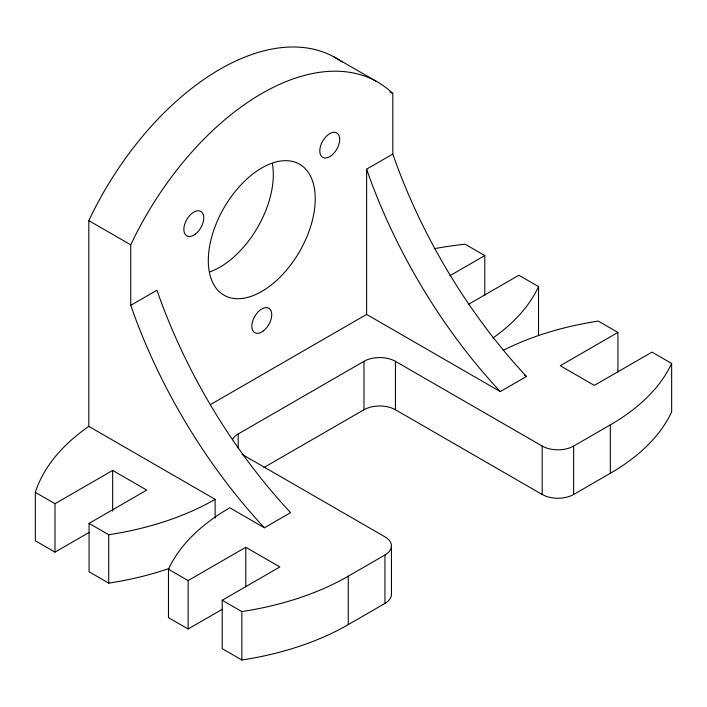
<?xml version="1.0" encoding="UTF-8"?>
<svg xmlns="http://www.w3.org/2000/svg" width="707" height="707" viewBox="0 0 707 707"><rect width="100%" height="100%" fill="white"/><g stroke="black" fill="none" stroke-linecap="round" stroke-linejoin="round"><path stroke-width="1.06" d="M264.4 527.767A378.554 218.481 60 0 1 130.742 305.353L156.945 290.224A378.554 218.481 60 0 0 290.604 512.637L264.4 527.767L229.802 507.794A235.281 135.841 0 0 0 168.478 569.223L168.478 617.644L188.133 628.991L222.157 609.346M210.315 404.66L366.606 314.429L366.606 169.176L392.809 154.046L392.809 93.527L389.955 91.875M342.064 61.969A231.64 133.738 -60 0 0 88.808 220.619L88.808 426.392A248.042 143.212 0 0 0 35.35 492.364L55.005 503.711L112.66 470.42L146.729 490.092L89.073 523.383L89.073 571.795L108.728 583.142A235.281 135.841 0 0 0 168.973 568.516M449.829 275.765L484.799 255.572L484.799 295.19M232.435 439.719A22.235 12.841 0 0 1 238.188 433.957L363.981 361.339A22.235 12.841 0 0 1 395.434 361.339L542.189 446.064A22.235 12.841 0 0 0 573.633 446.064L610.327 424.88A236.589 136.592 0 0 0 671.65 363.451L651.995 352.104L594.34 385.395L560.271 365.722L617.927 332.431L617.927 372.05M468.768 304.16L518.867 275.244L538.522 286.591L538.522 335.012M35.35 492.364L35.35 540.784L55.005 552.132L89.029 532.486M263.923 467.521L363.981 409.751A22.235 12.841 0 0 1 395.434 409.751L542.189 494.485A22.235 12.841 0 0 0 573.633 494.485L610.327 473.301A236.589 136.592 0 0 0 671.65 411.872L671.65 363.451M366.606 314.429L500.256 391.598L526.468 376.469A378.554 218.56 60 0 1 392.809 154.046M168.478 569.223L188.133 580.571L245.789 547.289L279.857 566.952L222.201 600.243L222.201 648.664L241.856 660.011A235.281 135.841 0 0 0 348.259 624.599L384.944 603.424A22.235 12.841 0 0 0 391.457 594.34L391.457 545.928M222.201 600.243L241.856 611.59A235.281 135.841 0 0 0 348.259 576.187L384.944 555.004A22.235 12.841 0 0 0 384.944 536.843L242.006 454.318M334.19 57.011L376.124 81.225M484.799 255.572L465.144 244.224A248.042 143.212 0 0 0 434.222 248.687M617.927 332.431L598.272 321.084A235.281 135.841 0 0 0 503.19 350.354M524.594 375.382L526.468 376.469M88.808 220.619L130.742 244.825A231.64 133.738 -60 0 1 392.809 93.527M88.808 426.392L215.131 499.328L215.131 518.028M89.073 523.383L108.728 534.731A235.281 135.841 0 0 0 215.131 499.328M610.327 424.88L610.327 473.301M573.633 446.064L573.633 494.485M542.189 446.064L542.189 494.485M395.434 361.339L395.434 409.751M384.944 555.004L384.944 603.424M363.981 361.339L363.981 409.751M348.259 576.187L348.259 624.599M245.789 547.289L245.789 586.898M241.856 611.59L241.856 660.011M238.188 433.957L238.188 448.265M188.133 580.571L188.133 628.991M130.742 244.825L130.742 305.353M112.66 470.42L112.66 511.143M108.728 534.731L108.728 583.142M55.005 503.711L55.005 552.132M272.363 163.6A75.605 43.648 -60 0 1 209.36 272.08M500.256 391.598A378.554 218.56 60 0 1 366.606 169.176M538.522 286.591A235.281 135.841 0 0 1 492.85 338.07M270.693 285.416A75.605 43.648 -60 0 0 302.967 166.569A75.605 43.648 -60 0 0 211.667 237.11A75.605 43.648 -60 0 0 270.693 285.416M331.406 155.522A14.087 8.13 -60 0 0 337.416 133.384A14.087 8.13 -60 0 0 320.412 146.526A14.087 8.13 -60 0 0 331.406 155.522M195.468 234.008A14.087 8.13 -60 0 0 201.486 211.87A14.087 8.13 -60 0 0 184.474 225.012A14.087 8.13 -60 0 0 195.468 234.008M263.437 330.858A14.087 8.13 -60 0 0 269.447 308.72A14.087 8.13 -60 0 0 252.443 321.862A14.087 8.13 -60 0 0 263.437 330.858"/></g></svg>
